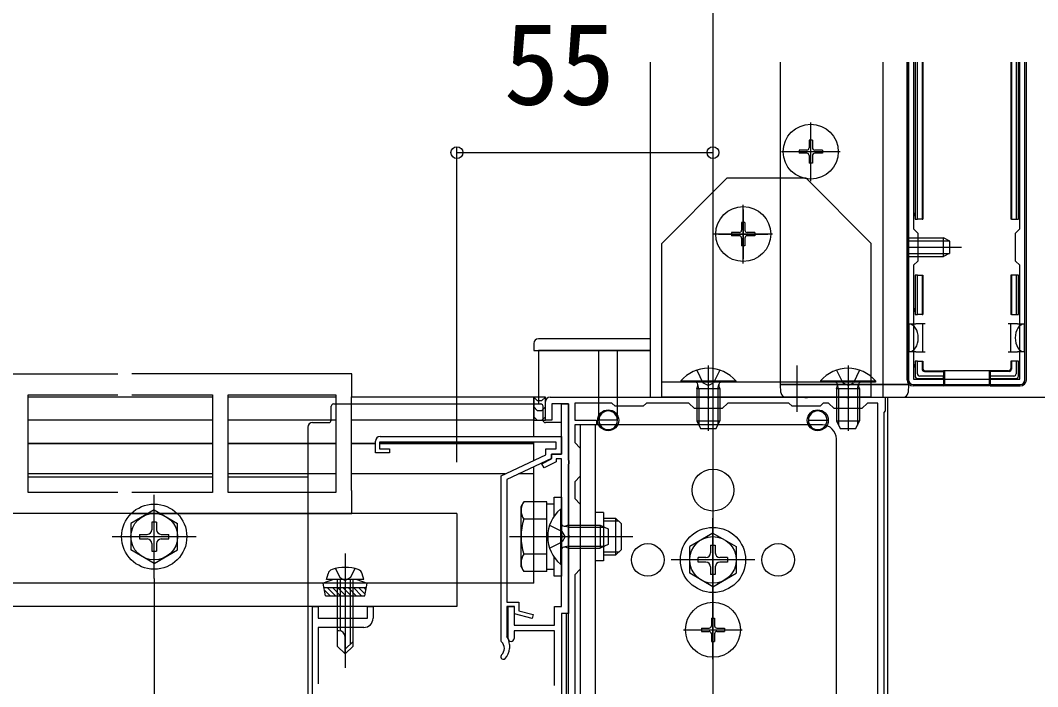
# Model space of a CAD drawing. Units: millimetres, scale not verified. Extents: x -1050 to 1050, y -1570 to 1562.
# Drawn here: x 719 to 937.4, y -185.7 to -42.6 of the extents above; entities that cross this region are included whole.
import ezdxf
from ezdxf.enums import TextEntityAlignment as Align

# ---------------------------------------------------------------- set-up
doc = ezdxf.new("R2010")
doc.units = ezdxf.units.MM
doc.header["$LTSCALE"] = 8
for name, color, linetype in [('0-2_YKK_11', 7, 'Continuous'), ('0-3_YKK_12', 2, 'Continuous'), ('0-4_YKK_13', 4, 'Continuous'), ('0-5_YKK_D', 6, 'Continuous')]:
    doc.layers.add(name, color=color, linetype=linetype)
doc.styles.add('ＭＳ ゴシック', font='')
doc.styles.get('ＭＳ ゴシック').set_extended_font_data('MS Gothic')

msp = doc.modelspace()

# ---------------------------------------------------------------- linework, layer by layer
at = {"layer": '0-2_YKK_11'}
for p, q in [((909.7, -51.55), (909.7, -119.8)), ((934.7, -119.8), (934.7, -51.55)), ((910.7, -120.8), (933.7, -120.8)), ((824, -176.7), (824, -177.5))]:
    msp.add_line(p, q, dxfattribs=at)
for points in [[(910.8, -51.55), (910.8, -87.4), (911.7, -88.3), (911.7, -94.3), (910.8, -95.2), (910.8, -119.7), (933.6, -119.7), (933.6, -95.2), (932.7, -94.3), (932.7, -88.3), (933.6, -87.4), (933.6, -51.55)], [(684.2, -123.118), (684.2, -120.5), (686.2, -118.5), (739.9, -118.5)], [(742.9, -148.5), (790.15, -148.5), (790.15, -143.718), (790.1, -143.5), (790.1, -123.5), (790.15, -123.282), (790.15, -118.5), (742.9, -118.5)], [(739.9, -144), (720.65, -144), (720.65, -123), (739.9, -123)], [(742.9, -123), (760.2, -123), (760.2, -144), (742.9, -144)], [(836.7, -218.042), (836.7, -153.958), (836.82, -153.775), (836.82, -153.225), (836.7, -153.042), (836.7, -137.958), (836.82, -137.775), (836.82, -137.225), (836.7, -137.042), (836.7, -125), (833.1, -125), (833.1, -128.5), (831.7, -128.5), (831.7, -124.5)], [(832.7, -123.5), (866.242, -123.5), (866.425, -123.62), (866.975, -123.62), (867.158, -123.5), (887.242, -123.5), (887.425, -123.62), (887.975, -123.62), (888.158, -123.5), (896.242, -123.5), (896.425, -123.62), (896.975, -123.62), (897.158, -123.5), (904.7, -123.5), (904.7, -126.5), (904.4, -126.8)], [(823.7, -175.35), (823.7, -168.5), (825, -168.5), (825, -172.5), (833.7, -172.5), (833.7, -168.5), (835.2, -168.5), (835.2, -153.958), (835.32, -153.775), (835.32, -153.225), (835.2, -153.042), (835.2, -136.8), (834, -136.8), (834, -137.407), (831.431, -138.744), (830.969, -137.856), (833, -136.8), (833, -135.8), (835.2, -135.8), (835.2, -125), (836.7, -125), (836.7, -170), (835.2, -170), (835.2, -199.5)], [(903.1, -261.357), (903.1, -124.8), (900.9, -124.8), (899.7, -126), (893.7, -126), (892.5, -124.8), (891.4, -124.8), (890.7, -125.5), (884.7, -125.5), (884, -124.8), (870.9, -124.8), (869.7, -126), (863.7, -126), (862.5, -124.8), (853.4, -124.8), (852.7, -125.5), (846.7, -125.5), (846, -124.8), (838, -124.8), (838, -128.5), (842.7, -128.5), (842.7, -129.5), (838, -129.5), (838, -133.3), (839.2, -134.5), (839.2, -140.5), (838, -141.7), (838, -145.3), (839.2, -146.5), (839.2, -160.5), (838, -161.7), (838, -214.3)], [(904.4, -126.8), (904.4, -260.2), (904.7, -260.5), (904.7, -268.5), (903.2, -268.5), (903.2, -263.6), (902.832, -263.446), (897.7, -268.5), (872.2, -268.5), (872.2, -267.5)], [(739.9, -148.5), (691.2, -148.5), (689.2, -146.5), (689.2, -136), (695.2, -136), (695.2, -131), (684.7, -131)], [(822.295, -176.11), (822.2, -175.891), (822.2, -140.437), (831.8, -135.937), (831.8, -134.6), (834, -134.6), (834, -133.2), (796.1, -133.2), (796.1, -134.6), (798.2, -134.6), (798.2, -135.5), (795.2, -135.5), (795.2, -133)], [(796.2, -132), (835.2, -132), (835.2, -135.8), (833, -135.8), (833, -136.7), (823.4, -141.2), (823.4, -167.6), (826, -167.6), (826, -169.407), (829.065, -170.215), (828.835, -171.085), (825.1, -170.1), (825.1, -168.5), (823.4, -168.5), (823.4, -174.803), (823.455, -174.975)], [(781.7, -203.5), (781.7, -168.5), (782.9, -168.5), (782.9, -171), (793.5, -171), (793.5, -168.5), (794.7, -168.5), (794.7, -171)], [(792.7, -173), (782.9, -173), (782.9, -185.101)], [(833.7, -185.441), (833.7, -173.7), (825, -173.7), (825, -175.35)]]:
    msp.add_lwpolyline(points, dxfattribs=at)
msp.add_lwpolyline([(763.6, -123), (786.7, -123), (786.7, -144), (763.6, -144)], close=True, dxfattribs=at)
for centre, radius, start, end in [((910.7, -119.8), 1, 180, 270), ((933.7, -119.8), 1, 270, 0), ((832.7, -124.5), 1, 90.00001, 179.99999), ((796.2, -133), 1, 90.00001, 179.99999), ((792.7, -171), 2, 270.00001, 359.99999), ((821, -177.5), 1.9, 312.97288, 47.0141), ((821, -176.7), 3, 0, 35.09682), ((824.35, -175.35), 0.65, 180.00001, 269.99999), ((824.35, -175.35), 0.65, 270.00001, 359.99999), ((822.67, -179.293), 0.55, 132.9729, 210.00003), ((821, -177.5), 3, 312.97287, 359.99999), ((822.67, -179.293), 0.55, 209.99999, 312.97288)]:
    msp.add_arc(centre, radius, start, end, dxfattribs=at)
at = {"layer": '0-3_YKK_12'}
for p, q in [((867.7, 318.5), (867.7, -285.5)), ((854.2, -51.55), (854.2, -123.5)), ((882.2, -120.8), (882.2, -51.55)), ((904.2, -51.55), (904.2, -123.5)), ((909.7, -120.8), (909.7, -51.55)), ((830.2, -113.5), (830.2, -125)), ((854.2, -113.5), (830.2, -113.5)), ((909.7, -120.8), (882.2, -120.8)), ((760.2, -123.5), (720.65, -123.5)), ((786.7, -123.5), (763.6, -123.5)), ((829.2, -123.5), (790.1, -123.5)), ((829.2, -132), (829.2, -123.5)), ((854.2, -123.5), (904.2, -123.5)), ((905.2, -123.5), (905.2, -273.5)), ((760.2, -128.5), (720.65, -128.5)), ((786.7, -128.5), (763.6, -128.5)), ((829.2, -128.5), (790.1, -128.5)), ((829.2, -137.156), (829.2, -133.2)), ((760.2, -133.5), (720.65, -133.5)), ((786.7, -133.5), (763.6, -133.5)), ((795.2, -133.5), (790.1, -133.5)), ((829.2, -133.5), (796.1, -133.5)), ((829.2, -163.5), (829.2, -138.481)), ((760.2, -140.7), (720.65, -140.7)), ((780.7, -140.7), (763.6, -140.7)), ((829.2, -163.5), (-410.3, -163.5))]:
    msp.add_line(p, q, dxfattribs=at)
for centre in [(845.2, -128.5), (890.2, -128.5)]:
    msp.add_circle(centre, 2.25, dxfattribs=at)
at = {"layer": '0-4_YKK_13'}
for p, q in [((909.4, -119.802), (909.4, -51.55)), ((911.1, -51.55), (911.1, -85.3)), ((911.6, -85.3), (911.6, -51.55)), ((912.6, -51.55), (912.6, -85.3)), ((912.748, -51.55), (912.748, -85.3)), ((931.652, -51.55), (931.652, -85.3)), ((931.8, -51.55), (931.8, -85.3)), ((932.8, -51.55), (932.8, -85.3)), ((933.3, -85.3), (933.3, -51.55)), ((935, -119.802), (935, -51.55)), ((888.7, -77.1), (888.7, -64.5)), ((889.05, -68.3), (888.35, -68.3)), ((888.35, -68.3), (888.35, -69.95)), ((889.05, -68.3), (889.05, -69.95)), ((895, -70.8), (882.4, -70.8)), ((886.2, -70.45), (886.2, -71.15)), ((887.85, -70.45), (886.2, -70.45)), ((887.85, -71.15), (886.2, -71.15)), ((888.35, -71.65), (888.35, -73.3)), ((889.05, -71.65), (889.05, -73.3)), ((891.2, -70.45), (889.55, -70.45)), ((891.2, -71.15), (889.55, -71.15)), ((891.2, -70.45), (891.2, -71.15)), ((889.05, -73.3), (888.35, -73.3)), ((870.7, -76.5), (856.7, -90.5)), ((887.7, -76.5), (870.7, -76.5)), ((887.7, -76.5), (901.7, -90.5)), ((874.2, -94.8), (874.2, -82.2)), ((874.2, -83.2), (874.2, -93.8)), ((874.55, -86), (873.85, -86)), ((873.85, -86), (873.85, -87.65)), ((874.55, -86), (874.55, -87.65)), ((911.1, -85.3), (911.6, -85.3)), ((912.6, -85.3), (911.6, -85.3)), ((912.6, -85.3), (912.748, -85.3)), ((931.8, -85.3), (931.652, -85.3)), ((931.8, -85.3), (932.8, -85.3)), ((932.8, -85.3), (933.3, -85.3)), ((880.5, -88.5), (867.9, -88.5)), ((868.9, -88.5), (879.5, -88.5)), ((871.7, -88.15), (871.7, -88.85)), ((873.35, -88.15), (871.7, -88.15)), ((873.35, -88.85), (871.7, -88.85)), ((873.85, -89.35), (873.85, -91)), ((874.55, -89.35), (874.55, -91)), ((876.7, -88.15), (875.05, -88.15)), ((876.7, -88.85), (875.05, -88.85)), ((876.7, -88.15), (876.7, -88.85)), ((909.7, -89.3), (917.2, -89.3)), ((918.6, -90), (917.2, -89.3)), ((856.7, -123.5), (856.7, -90.5)), ((874.55, -91), (873.85, -91)), ((901.7, -123.5), (901.7, -90.5)), ((909.7, -89.954), (918.509, -89.954)), ((909.7, -91.3), (921.1, -91.3)), ((918.6, -92.6), (918.6, -90)), ((909.7, -92.646), (918.509, -92.646)), ((918.6, -92.6), (917.2, -93.3)), ((911.1, -97.3), (911.1, -105.8)), ((911.6, -97.3), (911.1, -97.3)), ((912.6, -97.3), (912.6, -105.8)), ((912.6, -97.3), (912.748, -97.3)), ((912.748, -97.3), (912.748, -105.8)), ((931.652, -97.3), (931.652, -105.8)), ((931.8, -97.3), (931.652, -97.3)), ((932.8, -97.3), (931.8, -97.3)), ((932.8, -97.3), (932.8, -105.8)), ((933.3, -97.3), (932.8, -97.3)), ((933.3, -105.8), (933.3, -97.3)), ((911.1, -105.8), (911.6, -105.8)), ((912.6, -105.8), (911.6, -105.8)), ((912.6, -105.8), (912.748, -105.8)), ((931.8, -105.8), (931.652, -105.8)), ((932.8, -105.8), (933.3, -105.8)), ((909.8, -107.8), (911.3, -107.8)), ((909.8, -113.8), (909.8, -107.8)), ((913.3, -107.8), (912.8, -107.8)), ((931.6, -107.8), (931.1, -107.8)), ((933.1, -107.8), (934.6, -107.8)), ((934.6, -113.8), (934.6, -107.8)), ((854.2, -111), (830.2, -111)), ((843.2, -128.5), (843.2, -113.5)), ((847.2, -128.5), (847.2, -113.5)), ((852.7, -113.5), (854.2, -113.5)), ((911.3, -113.8), (909.8, -113.8)), ((912.8, -113.8), (913.3, -113.8)), ((931.1, -113.8), (931.6, -113.8)), ((934.6, -113.8), (933.1, -113.8)), ((864.2, -117.717), (865.555, -120.435)), ((866.7, -116.7), (866.7, -126.7)), ((866.7, -116.8), (866.7, -130.8)), ((869.2, -117.717), (867.845, -120.435)), ((885.7, -116.7), (885.7, -126.7)), ((894.2, -117.717), (895.555, -120.435)), ((896.7, -116.7), (896.7, -126.7)), ((896.7, -116.8), (896.7, -130.8)), ((899.2, -117.717), (897.845, -120.435)), ((911.6, -118.507), (911.6, -115.8)), ((911.6, -115.8), (912.6, -115.8)), ((912.6, -115.8), (912.6, -117.5)), ((912.6, -115.8), (912.748, -115.8)), ((912.748, -115.8), (912.748, -117.352)), ((913.248, -117.852), (917.2, -117.852)), ((917.2, -118), (917.2, -117.852)), ((927.2, -117.852), (917.2, -117.852)), ((927, -117.852), (927, -121.008)), ((931.152, -117.852), (927.2, -117.852)), ((927.2, -118), (927.2, -117.852)), ((931.652, -115.8), (931.652, -117.352)), ((931.8, -115.8), (931.652, -115.8)), ((931.8, -115.8), (931.8, -117.5)), ((932.8, -115.8), (931.8, -115.8)), ((932.8, -115.8), (932.8, -118.507)), ((933.3, -115.8), (932.8, -115.8)), ((933.3, -119), (933.3, -115.8)), ((860.8, -120.052), (860.8, -120.3)), ((860.8, -120.052), (872.6, -120.052)), ((872.6, -120.052), (872.6, -120.3)), ((890.8, -120.052), (890.8, -120.3)), ((890.8, -120.052), (902.6, -120.052)), ((902.6, -120.052), (902.6, -120.3)), ((911.6, -119.5), (917.2, -119.5)), ((917.2, -119), (912.093, -119)), ((913.1, -118), (917.2, -118)), ((917.2, -118), (917.2, -119)), ((917.2, -119.5), (917.2, -119)), ((917.2, -119.5), (917.2, -121.1)), ((931.3, -118), (927.2, -118)), ((927.2, -118), (927.2, -119)), ((932.307, -119), (927.2, -119)), ((927.2, -119), (927.2, -119.5)), ((927.2, -119.5), (932.8, -119.5)), ((927.2, -119.5), (927.2, -121.1)), ((901.7, -120.3), (856.7, -120.3)), ((872.6, -120.3), (860.8, -120.3)), ((864.2, -121.7), (864.416, -121.105)), ((864.2, -121.7), (869.2, -121.7)), ((864.2, -121.7), (864.2, -128.6)), ((864.633, -121.7), (864.44, -120.777)), ((864.633, -121.7), (864.633, -129.52)), ((866.7, -121.044), (865.555, -120.435)), ((866.7, -121.044), (867.845, -120.435)), ((868.767, -121.7), (868.96, -120.777)), ((868.767, -121.7), (868.767, -129.52)), ((869.2, -121.7), (868.984, -121.105)), ((869.2, -121.7), (869.2, -128.6)), ((882.308, -122.561), (882.2, -120.8)), ((882.2, -120.8), (909.7, -120.8)), ((902.6, -120.3), (890.8, -120.3)), ((894.2, -121.7), (894.416, -121.105)), ((894.2, -121.7), (899.2, -121.7)), ((894.2, -121.7), (894.2, -128.6)), ((894.633, -121.7), (894.44, -120.777)), ((894.633, -121.7), (894.633, -129.52)), ((896.7, -121.044), (895.555, -120.435)), ((896.7, -121.044), (897.845, -120.435)), ((898.767, -121.7), (898.96, -120.777)), ((898.767, -121.7), (898.767, -129.52)), ((899.2, -121.7), (898.984, -121.105)), ((899.2, -121.7), (899.2, -128.6)), ((909.7, -120.8), (909.592, -122.561)), ((917.2, -121.1), (910.698, -121.1)), ((917.2, -121.1), (917.4, -121.008)), ((927.2, -121.1), (927, -121.008)), ((927.2, -121.1), (933.702, -121.1)), ((901.7, -123.5), (856.7, -123.5)), ((883.306, -123.5), (908.594, -123.5)), ((785.7, -128.5), (785.7, -125.5)), ((831.2, -128.5), (831.2, -125.5)), ((847.2, -128.5), (843.2, -128.5)), ((864.2, -128.6), (865, -130.3)), ((864.2, -128.6), (869.2, -128.6)), ((868.4, -130.3), (869.2, -128.6)), ((888.2, -128.5), (892.2, -128.5)), ((894.2, -128.6), (895, -130.3)), ((894.2, -128.6), (899.2, -128.6)), ((898.4, -130.3), (899.2, -128.6)), ((780.7, -130), (780.7, -167.5)), ((781.7, -129), (785.2, -129)), ((835.2, -129), (831.7, -129)), ((839.2, -129.5), (839.2, -247.5)), ((891.2, -129.5), (839.2, -129.5)), ((842.4, -129.5), (842.4, -247.5)), ((865, -130.3), (868.4, -130.3)), ((867.7, -129.5), (867.7, -134.5)), ((895, -130.3), (898.4, -130.3)), ((894.2, -244.5), (894.2, -132.5)), ((720.65, -133.516), (760.2, -133.516)), ((763.6, -133.516), (786.7, -133.516)), ((790.1, -133.516), (795.2, -133.516)), ((796.1, -133.516), (829.2, -133.516)), ((829.2, -137.156), (829.2, -133.516)), ((829.2, -140.016), (829.2, -138.481)), ((760.2, -140.016), (720.65, -140.016)), ((786.7, -140.016), (763.6, -140.016)), ((823.099, -140.016), (790.1, -140.016)), ((829.2, -140.016), (825.927, -140.016)), ((747.7, -162.5), (747.7, -144.5)), ((826.5, -147), (827.081, -145.994)), ((832, -145.994), (827.081, -145.994)), ((832, -161.006), (832, -145.994)), ((812.7, -148.5), (-357.738, -148.5)), ((747.7, -147.75), (742.7, -150.637)), ((747.7, -147.75), (752.7, -150.637)), ((812.7, -148.5), (812.7, -168.5)), ((826.5, -160), (826.5, -147)), ((832, -146.45), (833.6, -146.45)), ((834.952, -147.6), (835.2, -147.6)), ((834.952, -147.6), (834.952, -159.4)), ((835.2, -159.4), (835.2, -147.6)), ((844.2, -148.3), (842.4, -148.3)), ((844.2, -148.3), (844.2, -158.7)), ((742.7, -150.637), (742.7, -156.363)), ((747.2, -150.35), (747.2, -152)), ((748.2, -150.35), (747.2, -150.35)), ((748.2, -150.35), (748.2, -152)), ((752.7, -156.363), (752.7, -150.637)), ((832, -149.747), (827.081, -149.747)), ((832, -157.5), (832, -149.5)), ((844.2, -149.5), (846.8, -149.5)), ((847.448, -150.148), (844.2, -150.148)), ((846.8, -149.5), (846.8, -157.5)), ((848, -150.7), (846.8, -149.5)), ((848, -150.7), (848, -156.3)), ((867.7, -167.5), (867.7, -149.5)), ((832.617, -151), (835.335, -152.355)), ((835.944, -153.5), (835.335, -152.355)), ((836.6, -151.433), (835.677, -151.24)), ((836.6, -151), (836.005, -151.216)), ((836.6, -151), (836.6, -156)), ((836.6, -151), (843.5, -151)), ((836.6, -151.433), (844.42, -151.433)), ((843.5, -151), (845.2, -151.8)), ((843.5, -151), (843.5, -156)), ((845.2, -151.8), (845.2, -155.2)), ((867.7, -152.75), (862.7, -155.637)), ((867.7, -152.75), (872.7, -155.637)), ((738.7, -153.5), (756.7, -153.5)), ((744.55, -153), (746.2, -153)), ((744.55, -153), (744.55, -154)), ((744.55, -154), (746.2, -154)), ((747.2, -155), (747.2, -156.65)), ((748.2, -155), (748.2, -156.65)), ((749.2, -153), (750.85, -153)), ((749.2, -154), (750.85, -154)), ((750.85, -154), (750.85, -153)), ((824, -153.5), (850.5, -153.5)), ((831.7, -153.5), (845.7, -153.5)), ((832.617, -156), (835.335, -154.645)), ((835.944, -153.5), (835.335, -154.645)), ((747.7, -159.25), (742.7, -156.363)), ((747.2, -156.65), (748.2, -156.65)), ((747.7, -159.25), (752.7, -156.363)), ((788.7, -157.1), (788.7, -181.7)), ((832, -157.253), (827.081, -157.253)), ((836.6, -155.567), (835.677, -155.76)), ((836.6, -156), (836.005, -155.784)), ((836.6, -155.567), (844.42, -155.567)), ((836.6, -156), (843.5, -156)), ((845.2, -155.2), (843.5, -156)), ((847.448, -156.852), (844.2, -156.852)), ((848, -156.3), (846.8, -157.5)), ((862.7, -161.363), (862.7, -155.637)), ((867.2, -155.35), (867.2, -157)), ((867.2, -155.35), (868.2, -155.35)), ((868.2, -155.35), (868.2, -157)), ((872.7, -155.637), (872.7, -161.363)), ((834.952, -159.4), (835.2, -159.4)), ((844.2, -158.7), (842.4, -158.7)), ((846.8, -157.5), (844.2, -157.5)), ((876.7, -158.5), (858.7, -158.5)), ((866.2, -158), (864.55, -158)), ((864.55, -159), (864.55, -158)), ((866.2, -159), (864.55, -159)), ((870.85, -158), (869.2, -158)), ((870.85, -159), (869.2, -159)), ((870.85, -158), (870.85, -159)), ((784.7, -162.7), (785.035, -161.45)), ((792.7, -162.7), (792.365, -161.45)), ((826.5, -160), (827.081, -161.006)), ((832, -161.006), (827.081, -161.006)), ((833.6, -160.55), (832, -160.55)), ((867.7, -164.25), (862.7, -161.363)), ((867.2, -160), (867.2, -161.65)), ((868.2, -161.65), (867.2, -161.65)), ((867.7, -164.25), (872.7, -161.363)), ((868.2, -160), (868.2, -161.65)), ((786.2, -162.7), (783.95, -163.519)), ((793.45, -163.519), (783.95, -163.519)), ((784.478, -166.2), (783.95, -163.519)), ((792.7, -162.7), (784.7, -162.7)), ((791.2, -162.7), (786.2, -162.7)), ((787, -162.7), (787, -177)), ((787.6, -162.7), (787.6, -173.7)), ((789.8, -162.7), (789.8, -176.6)), ((790.4, -177), (790.4, -162.7)), ((791.2, -162.7), (793.45, -163.519)), ((792.922, -166.2), (793.45, -163.519)), ((793.254, -164.512), (784.146, -164.512)), ((784.23, -164.943), (785.488, -166.2)), ((784.922, -164.512), (786.61, -166.2)), ((786.045, -164.512), (787.733, -166.2)), ((787.167, -164.512), (788.855, -166.2)), ((788.29, -164.512), (789.978, -166.2)), ((789.412, -164.512), (791.1, -166.2)), ((790.535, -164.512), (792.223, -166.2)), ((791.657, -164.512), (792.992, -165.846)), ((792.78, -164.512), (793.176, -164.908)), ((780.7, -167.5), (780.7, -203.5)), ((784.478, -166.2), (792.922, -166.2)), ((867.7, -179.8), (867.7, -167.2)), ((812.7, -168.5), (-442.3, -168.5)), ((836.2, -170), (836.2, -199.5)), ((867.35, -171), (868.05, -171)), ((867.35, -171), (867.35, -172.65)), ((868.05, -171), (868.05, -172.65)), ((787.367, -173.7), (787, -173.7)), ((861.4, -173.5), (874, -173.5)), ((865.2, -173.15), (865.2, -173.85)), ((865.2, -173.15), (866.85, -173.15)), ((865.2, -173.85), (866.85, -173.85)), ((867.35, -174.35), (867.35, -176)), ((868.05, -174.35), (868.05, -176)), ((868.55, -173.15), (870.2, -173.15)), ((868.55, -173.85), (870.2, -173.85)), ((870.2, -173.15), (870.2, -173.85)), ((788.7, -178.7), (788.7, -175.033)), ((790.4, -176), (788.7, -177.7)), ((867.35, -176), (868.05, -176)), ((787, -177), (788.7, -178.7)), ((790.4, -177), (788.7, -178.7))]:
    msp.add_line(p, q, dxfattribs=at)
for points in [[(909.7, -93.3), (917.2, -93.3), (917.2, -89.3)], [(911.6, -105.8), (911.6, -97.3), (912.6, -97.3)], [(931.8, -97.3), (931.8, -105.8), (932.8, -105.8)], [(912.8, -110.8), (912.8, -107.8), (911.3, -107.8)], [(933.1, -107.8), (931.6, -107.8), (931.6, -110.8)], [(911.3, -113.8), (912.8, -113.8), (912.8, -110.8)], [(931.6, -110.8), (931.6, -113.8), (933.1, -113.8)], [(829.2, -112), (829.2, -113.5), (830.2, -113.5), (837.7, -113.5)], [(837.7, -113.5), (847.2, -113.5), (852.7, -113.5)], [(911.6, -115.8), (911.1, -115.8), (911.1, -119)], [(917.4, -117.852), (917.4, -121.008), (927, -121.008)], [(829.2, -123.5), (829.95, -124.25), (830.95, -124.25), (831.7, -123.5)], [(786.2, -125), (829.2, -125), (830.7, -125)], [(829.2, -125.625), (829.95, -126.375), (830.95, -126.375), (831.7, -125.625)], [(829.2, -127.75), (829.95, -128.5), (830.95, -128.5), (831.7, -127.75)], [(835.2, -145), (835.2, -162), (833.6, -162), (833.6, -157.927)], [(833.6, -149.073), (833.6, -145), (835.2, -145)], [(786.6, -160.348), (787.55, -162.296), (788.7, -162.908)], [(790.8, -160.348), (789.85, -162.296), (788.7, -162.908)]]:
    msp.add_lwpolyline(points, dxfattribs=at)
msp.add_lwpolyline([(831.7, -123.5), (829.2, -123.5), (829.2, -128.5), (831.7, -128.5)], close=True, dxfattribs=at)
for centre, radius in [((888.7, -70.8), 5.9), ((874.2, -88.5), 5.9), ((867.7, -143.5), 4.5), ((747.7, -153.5), 7), ((747.7, -153.5), 5), ((867.7, -158.5), 7), ((853.7, -158.5), 3.5), ((867.7, -158.5), 5), ((881.7, -158.5), 3.5), ((867.7, -173.5), 5.9)]:
    msp.add_circle(centre, radius, dxfattribs=at)
for centre, radius, start, end in [((887.85, -69.95), 0.5, 270, 0), ((887.85, -71.65), 0.5, 0, 90), ((889.55, -69.95), 0.5, 180, 270), ((889.55, -71.65), 0.5, 90, 180), ((911.1, -84.3), 0.3, 90, 270), ((933.3, -84.3), 0.3, 270, 90), ((873.35, -87.65), 0.5, 270, 0), ((873.35, -89.35), 0.5, 0, 90), ((875.05, -87.65), 0.5, 180, 270), ((875.05, -89.35), 0.5, 90, 180), ((911.1, -104.8), 0.3, 90, 270), ((933.3, -104.8), 0.3, 270, 90), ((830.2, -112), 1, 90, 180), ((866.7, -125), 7.7, 39.98312, 140.01688), ((896.7, -125), 7.7, 39.98312, 140.01688), ((911.1, -116.8), 0.3, 90, 270), ((933.3, -116.8), 0.3, 270, 90), ((911.6, -119), 0.5, 180, 180.77436), ((911.6, -119), 0.5, 180.77436, 269.22564), ((911.6, -119), 0.5, 269.22564, 270), ((932.8, -119), 0.5, 270, 270.77436), ((932.8, -119), 0.5, 270.77436, 359.22564), ((932.8, -119), 0.5, 359.22564, 0), ((863.852, -120.9), 0.6, 340.03043, 90), ((869.548, -120.9), 0.6, 90, 199.96957), ((893.852, -120.9), 0.6, 340.03043, 90), ((899.548, -120.9), 0.6, 90, 199.96957), ((883.306, -122.5), 1, 183.5, 270), ((908.594, -122.5), 1, 270, 356.5), ((786.2, -125.5), 0.5, 90, 180), ((830.7, -125.5), 0.5, 0, 90), ((845.2, -128.5), 2, 0, 180), ((890.2, -128.5), 2, 0, 180), ((785.2, -128.5), 0.5, 270, 0), ((831.7, -128.5), 0.5, 180, 270), ((845.2, -128.5), 2, 180, 0), ((890.2, -128.5), 2, 180, 0), ((781.7, -130), 1, 90, 180), ((891.2, -132.5), 3, 0, 90), ((829.823, -147.871), 3.323, 145.61575, 214.38425), ((839.9, -153.5), 7.7, 129.98312, 230.01688), ((838.919, -153.5), 12.419, 162.41205, 197.58795), ((835.8, -150.652), 0.6, 180, 289.96957), ((746.2, -152), 1, 270, 0), ((749.2, -152), 1, 180, 270), ((746.2, -155), 1, 0, 90), ((749.2, -155), 1, 90, 180), ((829.823, -159.129), 3.323, 145.61575, 214.38425), ((835.8, -156.348), 0.6, 70.03043, 180), ((866.2, -157), 1, 270, 0), ((869.2, -157), 1, 180, 270), ((866.2, -160), 1, 0, 90), ((869.2, -160), 1, 90, 180), ((786.291, -161.787), 1.3, 108.23476, 165), ((788.7, -169.1), 9, 71.76524, 108.23476), ((791.109, -161.787), 1.3, 15, 71.76524), ((787.367, -175.033), 1.333, 0, 90), ((866.85, -172.65), 0.5, 270, 0), ((866.85, -174.35), 0.5, 0, 90), ((868.55, -172.65), 0.5, 180, 270), ((868.55, -174.35), 0.5, 90, 180)]:
    msp.add_arc(centre, radius, start, end, dxfattribs=at)
for centre, major_axis, ratio, start_param, end_param in [((909.8, -110.8), (0, 3), 0.666667, 4.712389, 6.2831853), ((934.6, -110.8), (0, 3), 0.666667, 0, 1.5707963), ((909.8, -110.8), (0, 3), 0.666667, 3.1415927, 4.712389), ((934.6, -110.8), (0, 3), 0.666667, 1.5707963, 3.1415927), ((913.1, -117.5), (-0.354, -0.354), 0.999924, 5.4978252, 7.0685454), ((913.248, -117.352), (-0.354, -0.354), 0.999924, 5.4978252, 7.0685454), ((931.152, -117.352), (0.354, -0.354), 0.999924, 5.4978252, 7.0685454), ((931.3, -117.5), (0.354, -0.354), 0.999924, 5.4978252, 7.0685454), ((910.702, -119.798), (-0.923, -0.923), 0.99628, 5.4996506, 7.06672), ((912.107, -118.493), (-0.363, -0.363), 0.973329, 5.5113023, 7.0550683), ((932.293, -118.493), (-0.363, 0.363), 0.973329, 2.3697096, 3.9134757), ((933.698, -119.798), (0.923, -0.923), 0.99628, 5.4996506, 7.06672)]:
    msp.add_ellipse(centre, major_axis=major_axis, ratio=ratio, start_param=start_param, end_param=end_param, dxfattribs=at)
at = {"layer": '0-5_YKK_D'}
for p, q in [((812.7, -137.5), (812.7, -70)), ((812.7, -71), (867.7, -71)), ((905.4, -123.5), (946.2, -123.5)), ((747.7, -162.5), (747.7, -209))]:
    msp.add_line(p, q, dxfattribs=at)
for centre in [(812.7, -71), (867.7, -71)]:
    msp.add_circle(centre, 1.275, dxfattribs=at)

# ---------------------------------------------------------------- texts
at = {"layer": '0-5_YKK_D', "style": 'ＭＳ ゴシック'}
msp.add_text('55', height=17.6, dxfattribs=at).set_placement((822.745, -66), align=Align.BOTTOM_LEFT)

doc.saveas('drawing.dxf')
